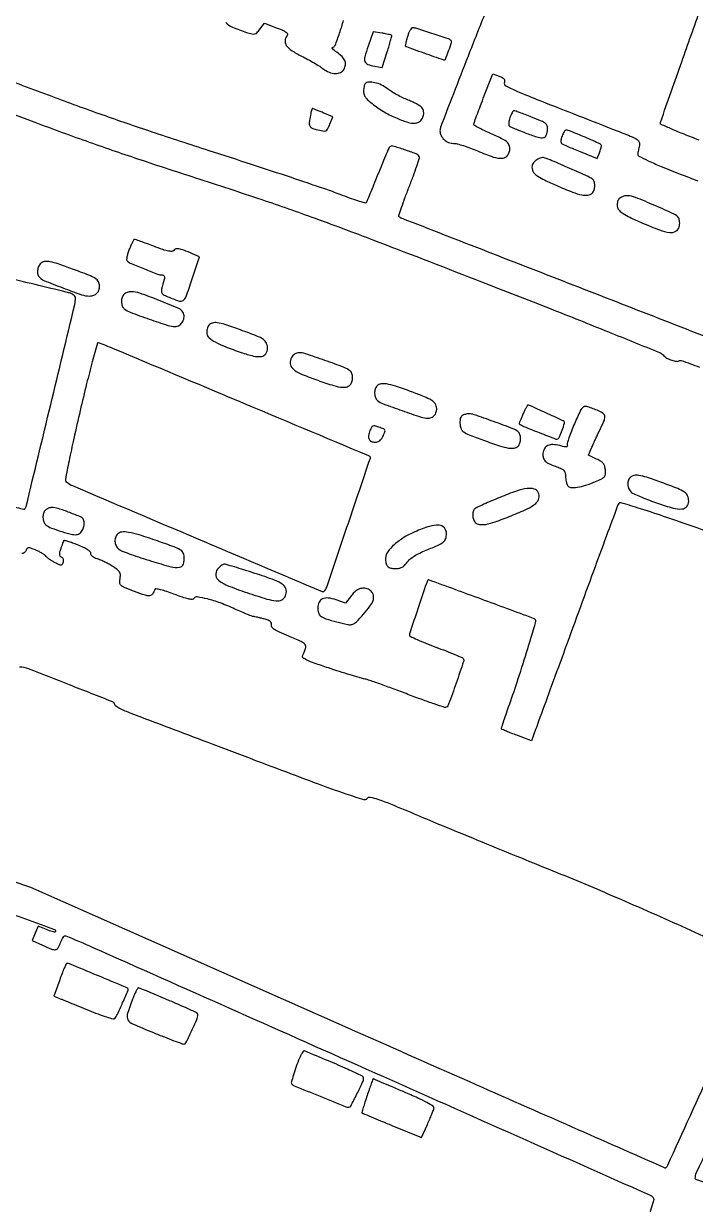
# Model space of a CAD drawing. Header units: metres. Extents: x 244 to 6504, y 133 to 4776.
# Drawn here: x 1770.5 to 1974.4, y 2351.4 to 2710 of the extents above; entities that cross this region are included whole.
import ezdxf

# ---------------------------------------------------------------- set-up
doc = ezdxf.new("R2010")
doc.units = ezdxf.units.M
doc.header["$MEASUREMENT"] = 0

msp = doc.modelspace()

# ---------------------------------------------------------------- linework, layer by layer
for points in [[(2390.74, 4302.36, -0.000001), (2436.6, 4383.87, -0.253439)], [(5649.78, 2908.29, -0.000001), (5592.12, 2927.27, -0.000136)], [(1770.95, 4232.21, -0.000001), (1756.31, 4203.53, -0.092463)], [(2358.85, 2292.47, -0.000002), (2402.87, 2275.77, -0.000001), (2455, 2255.99, -0.000469)], [(2661.8, 3304.26, -0.000001), (2697.55, 3290.75, -0.000089)], [(2166.88, 2385.74, -0.000003), (2059.01, 2428.09, -0.099946)], [(1762.2, 2441.23, -0.000795), (1779.9, 2434.89, -0.549817), (1780.08, 2434.07, -0.263471), (1779.9, 2434.02, -0.010755), (1779.2, 2434.21, -0.016341), (1778.36, 2434.48, -0.010584), (1777.41, 2434.86), (1774.96, 2435.88), (1774.03, 2433.71), (1773.1, 2431.54), (1776.21, 2430.09, 0.012918), (1778.96, 2428.89, 0.133115), (1780.17, 2428.74, 0.227567), (1780.98, 2429.29, 0.046064), (1781.73, 2430.89, -0.028362), (1782.11, 2431.77, -0.04523), (1782.53, 2432.46, -0.057562), (1782.94, 2432.9, -0.278838), (1783.27, 2432.95, -0.007598), (1791.55, 2429.41, -0.000038), (1874.38, 2392.56, -0.000003), (1960.7, 2354.15, -0.085326), (1961.41, 2353.68, -0.28445), (1961.73, 2352.47, -0.000175), (1950.86, 2317, -0.000164)], [(1593.92, 2905.57, -0.000004), (1514.48, 2912.51, -0.000011), (1436.43, 2919.33, -0.007054)], [(1951.55, 1991.02, -0.000054), (1914.46, 2004.68, -0.000089), (1883.2, 2016.2, -0.000001), (1854.82, 2026.66, -0.083555), (1854.7, 2026.74, -0.321062), (1854.66, 2026.85, -0.00001), (1860.33, 2041.97, -0.000482), (1866.6, 2058.64, -0.00029), (1874.07, 2078.43, 0.000121), (1881.55, 2098.22, 0.000201), (1887.85, 2114.91, 0.000005), (1893.56, 2130.04, 0.09035), (1893.59, 2130.2, -0.52322), (1893.79, 2130.34, -0.000152), (1905.06, 2126.13, -0.000598), (1924.48, 2118.84, -0.000025), (1994.28, 2092.53, 0.000711), (2044.47, 2073.69, 0.0018), (2081.03, 2060.18, 0.002313), (2111.66, 2049.14, 0.002327), (2142.33, 2038.41, -0.000195), (2162.41, 2031.48, -0.000323), (2179.35, 2025.62, -0.00001), (2194.67, 2020.3, -0.108295)], [(1760.78, 2776.75, 0.001196), (1780.94, 2769.33, 0.002219), (1797.33, 2763.42, 0.000216), (1811.67, 2758.33, 0.353139), (1812.14, 2758.49, -0.233645), (1812.46, 2758.7, -0.059172), (1813.1, 2758.68, -0.043311), (1813.98, 2758.48, -0.021339), (1815.04, 2758.09, 0.015755), (1816.03, 2757.72, 0.023323), (1816.92, 2757.45, 0.020153), (1817.64, 2757.31, 0.240557), (1817.9, 2757.39, 0.108307), (1818.98, 2759.08, 0.000018), (1857.04, 2862.14, 0.000008), (1895.3, 2965.72, 0.303576), (1895.12, 2966.47, 0.097959), (1893.63, 2967.38, 0.000059), (1846.21, 2984.95, 0.000028), (1798.38, 3002.67, 0.231045)], [(1986.93, 2957.13, 0.000002), (2009.06, 2948.59, 0.092301)], [(1716.95, 2894.91, -0.000001), (1705.81, 2895.88, -0.000045)], [(2910.82, 2101.23, -0.000002), (2871.64, 2116.15, -0.08954)], [(1989.74, 2610.17, -0.000005), (1937.37, 2630.58, -0.000013), (1885.25, 2650.89, -0.103803), (1884.52, 2651.37, -0.281005), (1884.44, 2651.7, -0.002729), (1885.25, 2654.19, -0.00794), (1886.26, 2657.08, -0.004938), (1887.54, 2660.44, 0.004855), (1888.82, 2663.81, 0.007628), (1889.85, 2666.74, 0.002868), (1890.67, 2669.25, 0.219675), (1890.62, 2669.65, 0.164836), (1889.62, 2670.48, 0.011644), (1886.14, 2671.72, 0.009109), (1882.55, 2672.82, 0.277687), (1881.68, 2672.59, 0.087435), (1881.35, 2672.11, 0.002524), (1880.36, 2669.84, 0.005026), (1879.22, 2667.14, 0.003431), (1877.98, 2664.05, -0.002222), (1876.75, 2660.97, -0.003358), (1875.65, 2658.3, -0.001318), (1874.68, 2656.02, -0.078683), (1874.44, 2655.64, -0.292772), (1874.08, 2655.54, -0.004718), (1871.96, 2656.18, -0.010653), (1869.46, 2657.03, -0.006658), (1866.56, 2658.12, 0.011262), (1861.94, 2659.81, 0.001391), (1851.8, 2663.24, 0.001643), (1839.71, 2667.24, 0.001358), (1826.81, 2671.42, -0.002929), (1809.49, 2677.1, -0.00433), (1794.37, 2682.3, -0.00425), (1779.13, 2687.84, -0.002679), (1761.43, 2694.55, -0.000176), (1723.65, 2709.12, -0.007072)], [(1359.46, 2926.04, -0.000007), (1314.6, 2930, -0.176126)], [(2599.62, 2200.92, -0.000035), (2724.87, 2153.38, -0.00001), (2851.52, 2105.29, -0.308463)], [(2006.22, 2915.41, -0.000006), (2021.51, 2910.07, -0.000229)], [(2619.06, 2212.23, 0.000045), (2487.51, 2262.24, 0.000015), (2352.21, 2313.65, 0.000934)], [(2053.75, 2575.01, -0.000008), (2098.97, 2556.99, -0.082366)], [(2100.61, 2566.03, -0.000026), (2050.63, 2586.03, -0.000012), (2000.22, 2606.2, -0.092222)], [(1834.41, 2307.1, 0.000005), (1873.03, 2293.78, 0.000007), (1905.67, 2282.52)], [(1295.67, 1964.85, 0.000003), (1274.44, 1991.49, 0.000003), (1253.21, 2018.11, 0.000003), (1234.69, 2041.33, 0.000013), (1223.43, 2055.44), (1202.7, 2081.44), (1212.35, 2081.44, -0.013249), (1218.3, 2081.28, -0.008003), (1225.34, 2080.8, -0.005878), (1234.41, 2079.92, -0.002277), (1246.95, 2078.49, 0.003246), (1260.39, 2076.99, 0.000828), (1282.18, 2074.74, 0.000844), (1307.06, 2072.25, 0.000856), (1331.85, 2069.86, -0.000171), (1354.86, 2067.67, -0.000283), (1374.29, 2065.81, -0.000012), (1391.85, 2064.11, -0.070411), (1392.16, 2064.03, -0.368962), (1392.28, 2063.82, -0.000175), (1390.42, 2055.56, -0.002073), (1388.3, 2046.34, -0.001246), (1385.72, 2035.4, 0.000257), (1383.11, 2024.45, 0.00042)], [(1500.95, 2262.53, 0.000004), (1528.97, 2253.3, 0.000065)], [(1975.56, 2674.64, -0.003759), (1971.05, 2676.41, -0.00612), (1967.26, 2677.99, -0.001604), (1964, 2679.41, -0.297822), (1963.8, 2679.7, -0.084898), (1963.91, 2680.3, -0.000042), (1970.29, 2698.41, -0.000436), (1976.03, 2714.65, -0.00643)], [(1910.74, 2713.56, 0.001337), (1905.43, 2700.19, 0.002113), (1900.96, 2688.7, 0.000482), (1897.1, 2678.6, 0.091396), (1896.9, 2677.51, 0.108761), (1897.22, 2676.06, 0.097213), (1898.13, 2674.8, 0.094012), (1899.48, 2673.95, 0.093994), (1901.04, 2673.65, -0.064203), (1902.12, 2673.52, -0.012761), (1903.99, 2672.97, -0.013313), (1906.15, 2672.22, -0.012045), (1908.34, 2671.34, 0.02066), (1913.08, 2669.51, 0.10017), (1915.93, 2669.15, 0.228862), (1917.48, 2670.04, 0.150572), (1918.1, 2672.05, 0.109509), (1917.83, 2673.27, 0.121529), (1917.07, 2674.21, 0.052907), (1915.46, 2675.18, 0.006892), (1911.8, 2676.84, -0.009252), (1910.03, 2677.66, -0.01438), (1908.53, 2678.43, -0.008548), (1907.33, 2679.12, -0.263433), (1907.17, 2679.41, -0.086322), (1907.24, 2679.81, -0.001361), (1908.02, 2681.97, -0.003557), (1908.95, 2684.47, -0.002344), (1910.06, 2687.34), (1912.95, 2694.73), (1914.89, 2694.06, -0.032092), (1915.79, 2693.67, -0.102939), (1916.3, 2693.27, -0.151261), (1916.5, 2692.79, -0.101237), (1916.44, 2692.2, 0.36185), (1916.87, 2691.14, 0.020766), (1920.27, 2689.51, 0.008091), (1927.22, 2686.65, 0.000382), (1950.74, 2677.44, -0.00381), (1955.23, 2675.65, -0.049402), (1956.81, 2674.81, -0.16578), (1957.42, 2674.03, -0.146873), (1957.46, 2672.99, 0.007937), (1957.28, 2672.29, 0.006792), (1957.13, 2671.54, 0.006856), (1957, 2670.86, 0.019358), (1956.94, 2670.38, 0.306572), (1957.27, 2669.77, 0.008774), (1960.08, 2668.39, 0.012021), (1964.09, 2666.64, 0.003936), (1970.08, 2664.24, 0.002555), (1975.19, 2662.27, 0.004056)], [(1831.85, 2710.36, 0.098675), (1833.91, 2708.97, 0.018349), (1838.2, 2707.36, 0.017034), (1839.81, 2706.89, 0.122525), (1840.61, 2706.88, 0.141548), (1841.27, 2707.25, 0.025356), (1842.21, 2708.32), (1843.66, 2710.14), (1847.43, 2708.69, -0.010639), (1849.33, 2707.92, -0.059839), (1850.27, 2707.37, -0.170035), (1850.59, 2706.89, -0.240141), (1850.48, 2706.39, 0.150723), (1849.86, 2704.88, 0.178685), (1850.25, 2703.41, 0.096836), (1851.85, 2701.87, 0.027405), (1854.86, 2700.16, -0.008384), (1856.79, 2699.16, -0.007959), (1858.71, 2698.08, -0.007935), (1860.38, 2697.07, -0.027652), (1861.41, 2696.34, 0.070082), (1863.24, 2695.27, 0.092214), (1865.12, 2694.88, 0.114429), (1866.72, 2695.21, 0.162864), (1867.77, 2696.2, 0.095065), (1868.18, 2697.54, 0.128921), (1868, 2698.79, 0.099644), (1867.16, 2700.02, 0.04101), (1865.6, 2701.31, -0.015708), (1864.83, 2701.88, -0.038719), (1864.32, 2702.36, -0.101508), (1864.14, 2702.67, -0.517538), (1864.23, 2702.8, 0.30981), (1865.06, 2703.37, 0.011264), (1866.43, 2707.17, 0.011472), (1867.63, 2711.02, 0.290394)], [(1993.47, 2423.72, -0.000024), (1979.7, 2393.4, -0.00003), (1965.96, 2363.16, -0.085691), (1965.47, 2362.44, -0.314016), (1965.28, 2362.4, -0.000007), (1937.05, 2374.83, -0.000395), (1905.92, 2388.56, -0.000237), (1868.98, 2404.91), (1772.69, 2447.58), (1692, 2475)], [(1731.31, 2639.73, 0.000043), (1723.82, 2608.03, 0.000025), (1716.29, 2576.15, 0.251405)], [(1749.84, 2689.22, 0.001922), (1771.78, 2680.86, 0.004336), (1788.48, 2674.73, 0.004812), (1804.19, 2669.29, 0.002991), (1822.71, 2663.2, -0.003264), (1842.78, 2656.58, -0.005987), (1859.03, 2650.89, -0.004438), (1878.04, 2643.78, -0.001064), (1909.47, 2631.63, -0.001208), (1930.38, 2623.45, -0.001979), (1948.04, 2616.4, -0.000367), (1963.52, 2610.14, -0.10935), (1964.64, 2609.37, 0.071349), (1965.78, 2608.45, 0.051813), (1967.25, 2607.77, 0.054085), (1968.68, 2607.45, 0.168117), (1969.64, 2607.66, -0.227972), (1970.14, 2607.72, -0.000884), (1975.69, 2605.72, -0.004197)], [(1766.29, 2563.48, 0.000708), (1770.57, 2562.56, 0.254276), (1770.87, 2562.64, 0.13827), (1771.28, 2563.38, 0.000049), (1778.71, 2594.3, 0.000118), (1786, 2624.67, 0.054344), (1786.25, 2626.71, 0.170126), (1786.08, 2627.23, 0.088384), (1785.57, 2627.69, 0.057757), (1784.71, 2628.1, 0.023548), (1783.46, 2628.47, 0.000947), (1764.48, 2633.02, 0.001357)], [(2079.09, 2479.91, -0.000019), (2091.94, 2510.94, -0.08083)], [(1615.93, 2491.35, 0.000013), (1638.04, 2483.81, 0.000038)], [(1768.4, 2174.44, -0.001759), (1824.23, 2155.37, -0.000206), (1881.67, 2135.49, -0.113445), (1884.74, 2133.56, -0.292991), (1884.81, 2133.27, -0.000056), (1879.22, 2118.2, -0.001123), (1872.99, 2101.48, -0.000677), (1865.52, 2081.68, -0.000959), (1856.57, 2058.19, -0.003082), (1850.48, 2042.6, -0.000602), (1845.71, 2030.63, -0.375167), (1845.11, 2030.32, -0.025659), (1844.41, 2030.54, -0.000005), (1808.4, 2043.61, -0.00011), (1768.54, 2058.08, -0.000066), (1721.37, 2075.23)], [(1562.47, 2251.82, -0.000014), (1503.75, 2271.26, -0.32023)], [(1663.6, 2475.1, 0.000025), (1693.07, 2465.06, -0.0006)], [(1978.01, 2555.77, 0.001796), (1965.8, 2560.01, 0.006049), (1957.77, 2562.65, 0.002431), (1951.81, 2564.5, 0.340696), (1951.16, 2564.25, 0.049604), (1950.84, 2563.61, 0.000128), (1947.37, 2554.25, 0.000803), (1943.48, 2543.69, 0.0005), (1938.95, 2531.29, -0.000061), (1934.36, 2518.71, -0.000087), (1930.28, 2507.54, -0.000047), (1926.83, 2498.1, -0.001334), (1925.93, 2495.65), (1924.64, 2492.19), (1920.25, 2493.84, -0.002595), (1918.55, 2494.5, -0.003952), (1917.08, 2495.08, -0.001488), (1915.82, 2495.59, -0.098633), (1915.63, 2495.72, -0.277249), (1915.58, 2495.93, -0.001715), (1916.16, 2497.8, -0.006231), (1916.86, 2499.97, -0.003851), (1917.75, 2502.49, 0.007123), (1920.32, 2510.01, 0.004275), (1923.16, 2519.01, 0.000594), (1926.03, 2528.37, 0.27704), (1925.88, 2528.97, 0.108532), (1925.25, 2529.37, 0.000108), (1909.46, 2535.19, 0.000046), (1893.47, 2541.07, 0.364498), (1893.24, 2540.98, 0.049783), (1892.76, 2539.93, 0.000549), (1890.27, 2532.55, 0.000337), (1887.74, 2524.98, 0.084393), (1887.63, 2524.28, 0.285113), (1887.85, 2523.93, 0.004884), (1889.99, 2522.94, 0.010797), (1892.57, 2521.83, 0.006775), (1895.64, 2520.64, -0.004034), (1898.73, 2519.47, -0.006192), (1901.38, 2518.39, -0.002448), (1903.63, 2517.44, -0.153896), (1903.95, 2517.16, -0.223615), (1904.06, 2516.25, -0.002083), (1901.81, 2509.71, -0.002527), (1899.53, 2503.26, -0.169694), (1898.81, 2502.37, -0.220931), (1898.37, 2502.32, -0.002), (1895.16, 2503.38, -0.006326), (1891.45, 2504.68, -0.003986), (1887.15, 2506.29, 0.002853), (1882.72, 2507.95, 0.003625), (1878.62, 2509.44, 0.00285), (1875.16, 2510.64, 0.029782), (1873.71, 2511.03, -0.019157), (1872.35, 2511.38, -0.002814), (1869.62, 2512.2, -0.003174), (1866.4, 2513.2, -0.002721), (1863.02, 2514.3, -0.004821), (1858.75, 2515.77, -0.025694), (1856.47, 2516.71, -0.051661), (1855.29, 2517.43, -0.369429), (1855.16, 2518.03, 0.042086), (1856.09, 2520.18, 0.239153), (1855.92, 2521.38, 0.133431), (1854.73, 2522.37, 0.010805), (1850.97, 2523.98, -0.007994), (1848.15, 2525.17, -0.038956), (1846.63, 2525.99, -0.082104), (1845.87, 2526.67, -0.236183), (1845.72, 2527.35, 0.139068), (1845.71, 2527.92, 0.148078), (1845.4, 2528.39, 0.082163), (1844.7, 2528.79, 0.021764), (1843.47, 2529.19, 0.005254), (1842.45, 2529.46, 0.006548), (1841.5, 2529.69, 0.005401), (1840.7, 2529.87, 0.048954), (1840.34, 2529.9, -0.092099), (1839.95, 2529.98, -0.003013), (1838.44, 2530.58, -0.005675), (1836.66, 2531.33, -0.003906), (1834.66, 2532.21, 0.01691), (1830.2, 2534.05, 0.027569), (1826.29, 2535.26, 0.02664), (1823.21, 2535.86, 0.297574), (1822.14, 2535.36, -0.276964), (1821.65, 2535.11, -0.039634), (1820.48, 2535.27, -0.027434), (1818.72, 2535.77, -0.008241), (1816.11, 2536.72, 0.010678), (1813.94, 2537.5, 0.018542), (1812.1, 2538.03, 0.013339), (1810.64, 2538.36, 0.373213), (1810.33, 2538.18, -0.064127), (1809.61, 2536.75, -0.22125), (1808.75, 2536.23, -0.107842), (1807.36, 2536.38, -0.010633), (1804.17, 2537.52, -0.006118), (1801.09, 2538.74, -0.083838), (1800.07, 2539.37, -0.196696), (1799.7, 2540.13, -0.061038), (1799.77, 2541.41, 0.047895), (1799.86, 2542.63, 0.137501), (1799.62, 2543.44, 0.09484), (1798.94, 2544.17, 0.016054), (1797.34, 2545.26, 0.015402), (1796.14, 2545.97, 0.013301), (1794.83, 2546.64, 0.013498), (1793.62, 2547.19, 0.037419), (1792.73, 2547.48, -0.048718), (1792, 2547.74, -0.066248), (1791.42, 2548.12, -0.079985), (1791.04, 2548.56, -0.137432), (1790.91, 2549.03, 0.197347), (1790.68, 2549.6, 0.052158), (1789.9, 2550.24, 0.037494), (1788.66, 2550.93, 0.015792), (1786.9, 2551.68, 0.006284), (1785.34, 2552.26, 0.010112), (1784, 2552.71, 0.004227), (1782.87, 2553.05, 0.302047), (1782.69, 2553, 0.075892), (1782.58, 2552.82, 0.003775), (1782.34, 2552.19, 0.006013), (1782.06, 2551.43, 0.004306), (1781.76, 2550.58, 0.016858), (1781.42, 2549.44, 0.080471), (1781.35, 2548.77, 0.157733), (1781.52, 2548.34, 0.129595), (1781.92, 2548.05, -0.125281), (1782.24, 2547.82, -0.091945), (1782.46, 2547.44, -0.080899), (1782.55, 2546.96, -0.068105), (1782.49, 2546.45, -0.048854), (1782.23, 2545.74, -0.266691), (1781.9, 2545.52, -0.129519), (1781.38, 2545.62, -0.009744), (1780.07, 2546.26, -0.017785), (1779.23, 2546.73, -0.0172), (1778.41, 2547.27, -0.017403), (1777.72, 2547.8, -0.058496), (1777.33, 2548.2, 0.07561), (1776.92, 2548.61, 0.019258), (1776.13, 2549.12, 0.019183), (1775.17, 2549.65, 0.018376), (1774.17, 2550.11, 0.009988), (1772.71, 2550.67, 0.086121), (1772.02, 2550.8, 0.205257), (1771.6, 2550.62, 0.100862), (1771.28, 2550.13, -0.115558), (1770.68, 2549.24, -0.277614), (1769.93, 2549.08, -0.264681)], [(1769.22, 2514.65, -0.085117), (1771.9, 2514.11, -0.00185), (1784.35, 2509.26, -0.000785), (1797.37, 2504.11, -0.253188), (1798.05, 2503.29, 0.202956), (1798.36, 2502.84, 0.017301), (1799.59, 2502.11, 0.020715), (1801.18, 2501.33, 0.014509), (1803.02, 2500.57, -0.000537), (1806.25, 2499.36, -0.000031), (1816.13, 2495.62, -0.000047), (1827.89, 2491.17, -0.000035), (1840.92, 2486.24, 0.000955), (1859.61, 2479.21, 0.007479), (1868.35, 2476.08, 0.007612), (1873.71, 2474.35, 0.311526), (1874.82, 2474.7, -0.283325), (1875.75, 2475.05, -0.032274), (1878, 2474.45, -0.016823), (1881.89, 2473, -0.002189), (1890.06, 2469.6, 0.001697), (1897.41, 2466.52, 0.000581), (1908.09, 2462.12, 0.000577), (1919.9, 2457.28, 0.000667), (1931.15, 2452.7, -0.00576), (1950.5, 2444.6, -0.004321), (1971.62, 2435.25, -0.000607), (1992.83, 2425.61, -0.292548)], [(1977.78, 2472.16, -0.000051), (1981.68, 2482.95, -0.001085)], [(1938.55, 2280.92, -0.000012), (1909.01, 2291.05, -0.000312)], [(2002.78, 2349.44, -0.000026), (1974.62, 2358.92, -0.318739), (1974.41, 2359.21, -0.111337), (1974.79, 2361, -0.000165), (1988.95, 2391.71, -0.000078), (2003.32, 2422.85, -0.292503)]]:
    msp.add_lwpolyline(points, format="xyb")
for points in [[(1887.02, 2706.05, 0.008132), (1886.73, 2705, 0.012906), (1886.51, 2704.09, 0.006794), (1886.36, 2703.33, 0.289948), (1886.42, 2703.18, 0.068348), (1886.69, 2703.04, 0.000608), (1888.82, 2702.27, 0.001294), (1892, 2701.13, 0.000228), (1897.96, 2699.02, 0.396048), (1898.55, 2699.27, 0.01416), (1899.52, 2701.76, 0.014586), (1900.36, 2704.3, 0.294574), (1900.14, 2705.05, 0.099704), (1899.45, 2705.44, 0.001181), (1894.46, 2707.05, 0.001486), (1889.55, 2708.61, 0.076254), (1888.56, 2708.76, 0.233539), (1888.23, 2708.6, 0.034673), (1887.81, 2707.97, 0.033009), (1887.39, 2707.09, 0.022845)], [(1875.1, 2703.15, 0.016883), (1874.09, 2699.96, 0.148808), (1874.12, 2698.5, 0.230805), (1874.96, 2697.64, 0.045917), (1877.1, 2697.08), (1879.38, 2696.72), (1880.91, 2701.47, 0.005806), (1881.48, 2703.31, 0.009211), (1881.92, 2704.9, 0.003746), (1882.25, 2706.25, 0.26119), (1882.19, 2706.47, 0.133853), (1881.99, 2706.58, 0.006431), (1881.24, 2706.77, 0.010127), (1880.33, 2706.96, 0.00709), (1879.3, 2707.14), (1876.65, 2707.56)], [(1874.16, 2691.76, 0.123617), (1873.98, 2691.48, 0.025878), (1873.84, 2690.9, 0.025669), (1873.75, 2690.21, 0.021824), (1873.71, 2689.46, 0.085684), (1873.9, 2688.41, 0.081243), (1874.42, 2687.46, 0.05226), (1875.43, 2686.43, 0.014888), (1877.19, 2685.04, 0.032265), (1880.59, 2682.85, 0.029874), (1884.33, 2681.06, 0.029456), (1887.75, 2679.89, 0.129688), (1889.86, 2679.87, 0.127581), (1890.98, 2680.48, 0.110344), (1891.73, 2681.59, 0.106527), (1891.96, 2682.95, 0.11161), (1891.6, 2684.26, 0.11596), (1891.14, 2684.77, 0.021878), (1890.07, 2685.47, 0.022327), (1888.73, 2686.18, 0.018838), (1887.25, 2686.81, -0.019716), (1885.62, 2687.5, -0.013892), (1883.86, 2688.4, -0.014048), (1882.22, 2689.36, -0.028448), (1880.99, 2690.22, 0.055063), (1879.14, 2691.38, 0.057206), (1877.1, 2692.09, 0.065574), (1875.29, 2692.26, 0.188363)], [(1857.57, 2682.18, 0.016992), (1857.21, 2680, 0.128823), (1857.34, 2678.97, 0.192175), (1857.93, 2678.34, 0.046878), (1859.31, 2677.87, 0.012887), (1861.37, 2677.42, 0.140456), (1862.2, 2677.49, 0.179015), (1862.78, 2678, 0.023866), (1863.48, 2679.48), (1864.4, 2681.67), (1861.39, 2682.96, 0.002169), (1860.22, 2683.46, 0.003338), (1859.2, 2683.87, 0.001119), (1858.32, 2684.23, 0.094898), (1858.18, 2684.25, 0.324796), (1858.08, 2684.19, 0.007288), (1857.92, 2683.65, 0.013595), (1857.74, 2682.98, 0.008421)], [(1918.15, 2681.48, 0.025741), (1917.91, 2680.64, 0.035432), (1917.78, 2679.87, 0.038308), (1917.77, 2679.24, 0.206989), (1917.92, 2678.95, 0.069608), (1918.3, 2678.71, 0.00322), (1919.71, 2678.11, 0.005291), (1921.39, 2677.42, 0.003767), (1923.28, 2676.68, 0.014493), (1926.69, 2675.49, 0.125115), (1928.28, 2675.39, 0.257887), (1929.15, 2676.12, 0.07336), (1929.55, 2677.89, 0.097021), (1929.43, 2678.95, 0.151505), (1928.9, 2679.71, 0.064271), (1927.69, 2680.42, 0.007189), (1924.72, 2681.63, 0.00272), (1922.79, 2682.38, 0.00406), (1921.09, 2683.01, 0.001776), (1919.63, 2683.54, 0.083835), (1919.32, 2683.59, 0.249498), (1919.11, 2683.48, 0.02315), (1918.8, 2682.97, 0.02549), (1918.47, 2682.29, 0.017115)], [(1933.95, 2675.87, 0.032055), (1933.74, 2675.16, 0.041974), (1933.63, 2674.49, 0.04774), (1933.65, 2673.94, 0.186457), (1933.81, 2673.65, 0.070569), (1934.2, 2673.4, 0.003151), (1935.69, 2672.73, 0.00525), (1937.47, 2671.97, 0.003725), (1939.49, 2671.15), (1944.65, 2669.09), (1945.29, 2670.75, 0.009871), (1945.53, 2671.43, 0.011207), (1945.73, 2672.09, 0.010465), (1945.88, 2672.65, 0.059359), (1945.92, 2672.96, 0.296508), (1945.6, 2673.45, 0.002219), (1940.96, 2675.49, 0.004593), (1936.52, 2677.36, 0.099701), (1935.14, 2677.63, 0.211838), (1934.9, 2677.52, 0.034685), (1934.58, 2677.11, 0.033022), (1934.25, 2676.54, 0.023706)], [(1925.98, 2668.43, 0.044924), (1925.31, 2667.78, 0.090424), (1924.93, 2667.15, 0.095223), (1924.82, 2666.44, 0.054054), (1924.94, 2665.59, 0.129532), (1925.49, 2664.59, 0.060075), (1926.64, 2663.65, 0.032032), (1928.66, 2662.53, 0.006659), (1932.35, 2660.84, 0.009133), (1937.1, 2658.85, 0.042368), (1939.95, 2657.99, 0.083219), (1941.82, 2657.91, 0.167102), (1943.14, 2658.55, 0.121566), (1943.71, 2659.51, 0.077457), (1943.9, 2660.8, 0.080018), (1943.69, 2662.04, 0.151404), (1943.1, 2662.85, 0.055537), (1941.92, 2663.55, 0.001435), (1936.3, 2666.04, 0.002516), (1930.89, 2668.39, 0.024711), (1928.56, 2669.26, 0.105158), (1928.03, 2669.31, 0.048943), (1927.34, 2669.16, 0.045494), (1926.62, 2668.86, 0.047586)], [(1951.23, 2656.77, 0.084797), (1950.94, 2656.28, 0.048394), (1950.76, 2655.61, 0.046416), (1950.71, 2654.88, 0.05538), (1950.81, 2654.2, 0.137258), (1951.35, 2653.25, 0.054324), (1952.53, 2652.31, 0.030427), (1954.58, 2651.19, 0.006934), (1958.18, 2649.55, 0.012077), (1963.57, 2647.34, 0.062753), (1966.69, 2646.58, 0.155298), (1968.51, 2646.94, 0.208552), (1969.52, 2648.25, 0.039465), (1969.65, 2649, 0.036257), (1969.66, 2649.77, 0.038256), (1969.56, 2650.46, 0.089944), (1969.37, 2650.94, 0.142713), (1968, 2652.14, 0.006059), (1962.08, 2654.8, 0.00791), (1956.22, 2657.25, 0.091714), (1953.78, 2657.73, 0.0506), (1953.06, 2657.67, 0.042727), (1952.31, 2657.46, 0.044675), (1951.66, 2657.15, 0.085186)], [(1802.58, 2641.48, 0.020405), (1802.14, 2640.27, 0.030876), (1801.87, 2639.18, 0.032004), (1801.76, 2638.32, 0.230647), (1801.92, 2637.94, 0.079816), (1803.18, 2637.15, 0.005236), (1807.15, 2635.51, 0.004817), (1811.18, 2633.93, 0.090851), (1812.51, 2633.69, -0.098523), (1812.95, 2633.6, -0.189455), (1813.2, 2633.36, -0.134263), (1813.27, 2632.94, -0.041794), (1813.15, 2632.31, 0.006461), (1812.37, 2629.38, 0.114225), (1812.35, 2628.41, 0.213514), (1812.81, 2627.78, 0.031193), (1814.26, 2627.07, 0.016678), (1817.68, 2625.77, 0.240075), (1818.93, 2625.95, 0.153732), (1819.82, 2627.11, 0.006032), (1821.6, 2632.24), (1823.94, 2639.23), (1821.78, 2640.13, 0.00868), (1819.11, 2641.19, 0.046013), (1817.59, 2641.61, 0.102512), (1816.66, 2641.59, 0.199001), (1816.06, 2641.16, -0.249229), (1815.53, 2640.85, -0.060992), (1814.48, 2640.93, -0.032264), (1812.8, 2641.39, -0.007107), (1809.98, 2642.41, 0.001691), (1807.83, 2643.21, 0.002631), (1805.97, 2643.89, 0.000763), (1804.35, 2644.47, 0.087444), (1804.13, 2644.51, 0.272938), (1803.97, 2644.41, 0.006401), (1803.55, 2643.61, 0.012367), (1803.08, 2642.64, 0.007852)], [(1775.93, 2637.38, 0.122658), (1775.18, 2636.57, 0.081319), (1774.76, 2635.36, 0.082103), (1774.75, 2634.1, 0.130023), (1775.17, 2633.12, 0.129277), (1776.63, 2632.03, 0.006095), (1782.39, 2629.76, 0.007917), (1788.1, 2627.69, 0.082974), (1790.55, 2627.28, 0.086754), (1791.77, 2627.5, 0.111062), (1792.74, 2628.11, 0.110635), (1793.35, 2629.08, 0.085573), (1793.56, 2630.32, 0.129472), (1793.22, 2631.62, 0.124354), (1792.28, 2632.6, 0.047228), (1790.25, 2633.62, 0.005143), (1785.35, 2635.48, 0.005534), (1780.96, 2637.03, 0.032616), (1778.6, 2637.67, 0.067582), (1777.08, 2637.77, 0.128604)], [(1800.98, 2627.81, 0.12204), (1800.4, 2626.85, 0.079983), (1800.21, 2625.55, 0.081218), (1800.45, 2624.29, 0.134375), (1801.07, 2623.4, 0.083667), (1802.87, 2622.35, 0.005478), (1808.58, 2620.29, 0.005687), (1814.31, 2618.35, 0.078706), (1816.46, 2618.01, 0.14739), (1817.79, 2618.41, 0.119841), (1818.81, 2619.51, 0.117584), (1819.22, 2620.97, 0.138471), (1818.88, 2622.36, 0.166165), (1817.63, 2623.48, 0.00611), (1811.66, 2625.93, 0.009072), (1805.79, 2628.14, 0.084045), (1803.13, 2628.6, 0.050745), (1802.55, 2628.55, 0.038391), (1801.94, 2628.37, 0.039315), (1801.38, 2628.12, 0.069551)], [(1826.71, 2618.38, 0.074494), (1826.42, 2617.9, 0.041702), (1826.21, 2617.25, 0.040508), (1826.11, 2616.55, 0.051913), (1826.13, 2615.89, 0.176972), (1826.82, 2614.6, 0.055849), (1828.64, 2613.32, 0.034511), (1831.67, 2611.9, 0.010154), (1836.51, 2610.14, 0.024079), (1840.28, 2609.06, 0.094335), (1842.69, 2608.96, 0.195122), (1844.03, 2609.75, 0.16524), (1844.57, 2611.32, 0.099995), (1844.24, 2612.93, 0.14318), (1843.33, 2614.05, 0.058002), (1841.33, 2615.11, 0.006057), (1836.36, 2616.98, 0.006335), (1831.63, 2618.62, 0.044406), (1829.26, 2619.18, 0.106043), (1827.79, 2619.08, 0.151121)], [(1787.66, 2592.48, 0.002746), (1785.72, 2583.98, 0.005433), (1784.29, 2577.22, 0.001555), (1783.17, 2571.58, 0.251415), (1783.36, 2570.99, 0.094092), (1785.31, 2569.68, 0.000158), (1822.88, 2553.73, 0.000061), (1861.09, 2537.53, 0.324732), (1861.83, 2537.7, 0.097553), (1862.51, 2538.88, 0.00022), (1869.08, 2558.28, 0.00009), (1875.76, 2578.05, 0.311157), (1875.63, 2578.51, 0.073171), (1875.31, 2578.71, 0.000003), (1835.56, 2595.4, 0.000037), (1797.74, 2611.28, 0.005257), (1793.23, 2613.11, 0.446232), (1792.88, 2612.94, 0.001214), (1791.35, 2607.31, 0.005332), (1789.63, 2600.66, 0.002912)], [(1851.81, 2608.65, 0.145252), (1851.42, 2606.78, 0.188858), (1852.19, 2605.22, 0.084058), (1854.5, 2603.74, 0.015444), (1859.24, 2601.89, 0.007231), (1864.03, 2600.26, 0.039183), (1866.7, 2599.62, 0.081344), (1868.4, 2599.64, 0.155364), (1869.61, 2600.26, 0.121645), (1870.18, 2601.21, 0.077362), (1870.37, 2602.5, 0.079396), (1870.16, 2603.75, 0.145023), (1869.57, 2604.59, 0.078076), (1867.78, 2605.61, 0.00473), (1861.96, 2607.73, 0.00464), (1856.09, 2609.74, 0.080425), (1854.1, 2610.06, 0.076398), (1853.44, 2609.96, 0.061879), (1852.78, 2609.66, 0.061177), (1852.22, 2609.21, 0.070817)], [(1877.82, 2599.99, 0.12204), (1877.24, 2599.03, 0.079983), (1877.06, 2597.73, 0.081218), (1877.29, 2596.47, 0.134375), (1877.91, 2595.58, 0.083589), (1879.7, 2594.54, 0.005365), (1885.4, 2592.47, 0.005554), (1891.14, 2590.53, 0.079031), (1893.27, 2590.19, 0.128456), (1894.55, 2590.52, 0.130439), (1895.49, 2591.44, 0.121628), (1895.9, 2592.77, 0.103145), (1895.68, 2594.22, 0.137269), (1895.07, 2595.06, 0.044936), (1893.77, 2595.91, 0.027984), (1891.66, 2596.89, 0.007679), (1888.24, 2598.2, 0.00665), (1883.35, 2599.9, 0.03791), (1880.68, 2600.57, 0.080738), (1879, 2600.59, 0.159726)], [(1922.08, 2591.36, 0.004764), (1921.61, 2590.28, 0.007781), (1921.23, 2589.36, 0.002484), (1920.93, 2588.56, 0.327405), (1920.95, 2588.47, 0.069831), (1922.35, 2587.65, 0.003871), (1927.05, 2585.78, 0.001578), (1932.07, 2583.84, 0.233859), (1932.67, 2583.9, 0.157012), (1933.2, 2584.52, 0.012533), (1933.99, 2586.55, 0.009422), (1934.7, 2588.65, 0.295864), (1934.56, 2589.16, 0.074163), (1934.03, 2589.5, 0.000502), (1929.07, 2591.77, 0.000358), (1924.04, 2594.07, 0.107174), (1923.6, 2594.16, 0.268318), (1923.46, 2594.08, 0.005946), (1923.04, 2593.34, 0.011846), (1922.58, 2592.44, 0.007527)], [(1937.71, 2588.47, 0.009181), (1936.78, 2586.23, 0.013169), (1936.05, 2584.2, 0.00898), (1935.52, 2582.51, 0.164158), (1935.54, 2581.95, -0.225729), (1935.52, 2581.62, -0.254596), (1935.25, 2581.45, -0.067985), (1934.57, 2581.51, -0.010322), (1933.24, 2581.83, 0.050856), (1931.16, 2582.17, 0.123974), (1929.64, 2581.87, 0.156781), (1928.66, 2580.97, 0.098457), (1928.17, 2579.47, 0.100649), (1928.27, 2578.17, 0.131628), (1928.88, 2577.15, 0.084567), (1930.16, 2576.28, 0.023878), (1932.41, 2575.38, -0.023612), (1933.8, 2574.82, -0.099366), (1934.52, 2574.3, -0.130497), (1934.89, 2573.62, -0.053823), (1935.01, 2572.57, 0.025069), (1935.06, 2571.77, 0.022666), (1935.19, 2570.95, 0.023313), (1935.38, 2570.22, 0.064299), (1935.6, 2569.74, 0.237159), (1936.57, 2569.14, 0.055294), (1938.55, 2569.19, 0.043485), (1941.15, 2569.78, 0.025341), (1944.14, 2570.91, 0.013731), (1946.04, 2571.79, 0.101929), (1946.82, 2572.41, 0.155305), (1947.13, 2573.17, 0.044792), (1947.12, 2574.45, 0.047779), (1946.9, 2575.6, 0.097924), (1946.47, 2576.41, 0.084668), (1945.73, 2577.07, 0.029198), (1944.46, 2577.76), (1942, 2578.91), (1943.04, 2581.4, -0.005424), (1943.52, 2582.53, -0.003283), (1944.12, 2583.84, -0.003288), (1944.73, 2585.15, -0.005774), (1945.25, 2586.21, 0.012156), (1946.67, 2589.23, 0.111839), (1946.95, 2590.65, 0.223258), (1946.48, 2591.58, 0.06709), (1945.07, 2592.4, 0.015751), (1941.78, 2593.66, 0.208738), (1940.52, 2593.56, 0.160564), (1939.56, 2592.56, 0.008471)], [(1903.64, 2590.94, 0.133921), (1903.3, 2590.56, 0.058724), (1903.07, 2589.93, 0.049164), (1902.95, 2589.13, 0.035232), (1902.98, 2588.21, 0.084626), (1903.34, 2586.88, 0.138795), (1904.11, 2585.99, 0.05323), (1905.72, 2585.16, 0.004388), (1910.15, 2583.49, 0.007067), (1915.01, 2581.78, 0.038966), (1917.7, 2581.1, 0.081774), (1919.41, 2581.09, 0.158144), (1920.61, 2581.71, 0.121819), (1921.19, 2582.67, 0.078186), (1921.38, 2583.96, 0.079674), (1921.16, 2585.22, 0.137978), (1920.56, 2586.09, 0.082954), (1919.02, 2586.99, 0.003668), (1913.19, 2589.15, 0.003583), (1907.32, 2591.22, 0.085721), (1905.6, 2591.5, 0.041522), (1905.12, 2591.46, 0.026565), (1904.58, 2591.33, 0.026651), (1904.05, 2591.15, 0.044244)], [(1875.65, 2586.41, 0.052042), (1875.24, 2584.88, 0.145888), (1875.39, 2583.79, 0.190613), (1876.06, 2583.13, 0.098633), (1877.23, 2582.9, 0.073912), (1877.96, 2583.01, 0.082623), (1878.6, 2583.33, 0.076623), (1879.14, 2583.86, 0.053181), (1879.57, 2584.59, 0.010796), (1880.2, 2586.05, 0.20137), (1880.19, 2586.54, 0.198325), (1879.84, 2586.89, 0.010432), (1878.33, 2587.45, 0.022095), (1877.12, 2587.81, 0.155905), (1876.52, 2587.77, 0.179542), (1876.1, 2587.4, 0.031335)], [(1954.66, 2572.17, 0.127765), (1954.01, 2571.06, 0.106074), (1953.92, 2569.7, 0.103177), (1954.4, 2568.38, 0.114391), (1955.36, 2567.43, 0.037673), (1956.28, 2566.95, 0.005639), (1958.2, 2566.14, 0.006311), (1960.5, 2565.24, 0.005407), (1962.95, 2564.35, 0.016618), (1967.65, 2562.87, 0.083851), (1970.37, 2562.59, 0.20587), (1971.83, 2563.32, 0.175741), (1972.42, 2564.95, 0.101911), (1972.08, 2566.56, 0.14047), (1971.15, 2567.7, 0.058316), (1969.12, 2568.79, 0.006504), (1964.22, 2570.63, 0.006357), (1959.65, 2572.22, 0.040645), (1957.27, 2572.81, 0.091133), (1955.78, 2572.77, 0.146349)], [(1915.11, 2566.12, 0.002295), (1912.52, 2565.02, 0.003159), (1910.19, 2564.01, 0.002018), (1908.25, 2563.14, 0.037921), (1907.66, 2562.82, 0.169859), (1907.07, 2562.06, 0.078907), (1906.86, 2560.81, 0.075477), (1907.05, 2559.49, 0.123437), (1907.63, 2558.52, 0.164111), (1908.91, 2557.89, 0.079356), (1910.77, 2557.93, 0.040173), (1913.62, 2558.7, 0.008374), (1918.47, 2560.52, 0.014678), (1923.39, 2562.63, 0.068935), (1925.96, 2564.29, 0.155145), (1926.95, 2565.88, 0.186209), (1926.73, 2567.62, 0.20105), (1925.46, 2568.66, 0.104035), (1923.37, 2568.82, 0.052918), (1920.15, 2568.05, 0.013442)], [(1777.13, 2562.23, 0.122159), (1776.55, 2561.26, 0.08091), (1776.37, 2559.97, 0.081993), (1776.61, 2558.7, 0.132535), (1777.24, 2557.81, 0.081327), (1778.94, 2556.81, 0.018459), (1782.11, 2555.72, 0.016317), (1785.33, 2554.86, 0.121802), (1786.9, 2554.88, 0.149688), (1787.85, 2555.46, 0.083132), (1788.57, 2556.63, 0.079118), (1788.9, 2558.03, 0.110321), (1788.71, 2559.31, 0.202458), (1787.95, 2560.1, 0.009928), (1784.48, 2561.51, 0.015188), (1781.02, 2562.72, 0.076373), (1778.99, 2563.03, 0.062021), (1778.53, 2562.97, 0.039114), (1778.01, 2562.8, 0.038838), (1777.51, 2562.54, 0.056556)], [(1889.28, 2555.67, 0.039479), (1885.97, 2553.96, 0.043566), (1883.08, 2551.79, 0.047947), (1881.02, 2549.55, 0.157805), (1880.36, 2547.68, 0.056882), (1880.5, 2546.19, 0.137158), (1881.01, 2545.21, 0.142675), (1881.93, 2544.66, 0.063564), (1883.35, 2544.48, 0.044853), (1884.48, 2544.58, 0.078506), (1885.37, 2544.89, 0.075786), (1886.14, 2545.47, 0.039215), (1886.91, 2546.4, -0.0644), (1887.78, 2547.33, -0.032428), (1889.08, 2548.28, -0.027764), (1890.75, 2549.21, -0.018466), (1892.75, 2550.1, 0.008972), (1896.33, 2551.6, 0.066817), (1897.9, 2552.56, 0.137839), (1898.63, 2553.61, 0.085182), (1898.89, 2555.09, 0.178313), (1898.23, 2556.87, 0.203869), (1896.62, 2557.67, 0.092098), (1893.75, 2557.32, 0.022943)], [(1798.99, 2554.95, 0.128032), (1798.34, 2553.84, 0.10567), (1798.25, 2552.47, 0.102448), (1798.73, 2551.15, 0.113042), (1799.69, 2550.19, 0.050643), (1800.67, 2549.69, 0.005213), (1803.12, 2548.79, 0.006452), (1806.06, 2547.78, 0.005112), (1809.27, 2546.76, 0.010119), (1815.2, 2545.07, 0.097196), (1817.8, 2544.9, 0.282445), (1819, 2545.87, 0.109566), (1819.26, 2548.07, 0.104682), (1818.86, 2549.34, 0.131426), (1818, 2550.21, 0.045932), (1816.17, 2551.08, 0.003669), (1811.11, 2552.88, 0.007191), (1805.6, 2554.72, 0.034463), (1802.37, 2555.5, 0.06655), (1800.31, 2555.57, 0.173809)], [(1829.71, 2544.76, 0.174322), (1828.81, 2542.86, 0.239534), (1829.49, 2541.13, 0.085851), (1832.32, 2539.38, 0.014868), (1838.24, 2537.2, 0.006502), (1844.31, 2535.25, 0.051359), (1847.21, 2534.68, 0.139676), (1848.86, 2534.99, 0.171731), (1849.95, 2536.12, 0.148499), (1850.21, 2538.05, 0.193625), (1849.29, 2539.56, 0.073038), (1846.67, 2540.99, 0.009869), (1840.72, 2543.04, 0.002242), (1837.39, 2544.1, 0.003353), (1834.47, 2544.99, 0.001424), (1831.96, 2545.73, 0.071224), (1831.45, 2545.81, 0.101818), (1831.11, 2545.74, 0.033018), (1830.65, 2545.5, 0.031351), (1830.16, 2545.16, 0.030544)], [(1869.99, 2536.28), (1868.2, 2534.03), (1865.37, 2535, 0.051312), (1862.98, 2535.55, 0.132697), (1861.24, 2535.3, 0.181121), (1860.19, 2534.3, 0.112902), (1859.8, 2532.62, 0.039884), (1859.86, 2531.85, 0.04014), (1860.05, 2531.1, 0.043253), (1860.31, 2530.48, 0.109946), (1860.63, 2530.12, 0.080109), (1862.28, 2529.26, 0.015066), (1865.55, 2528.28, 0.012486), (1868.89, 2527.48, 0.130056), (1870.28, 2527.55, 0.121561), (1871.51, 2528.31, 0.015509), (1873.65, 2530.6, 0.01815), (1875.64, 2533.06, 0.071879), (1876.57, 2534.76, 0.120038), (1876.73, 2536.13, 0.132949), (1876.23, 2537.36, 0.127037), (1875.16, 2538.21, 0.104565), (1873.72, 2538.52, 0.064563), (1872.72, 2538.39, 0.071119), (1871.82, 2538.01, 0.059367), (1870.94, 2537.33, 0.02957)], [(1781.45, 2419.59), (1779.69, 2414.6), (1781.16, 2414.03, -0.003772), (1782.09, 2413.65, -0.000346), (1784.41, 2412.71, -0.000447), (1787.17, 2411.58, -0.000351), (1790.16, 2410.36, 0.00775), (1793.09, 2409.21, 0.012398), (1795.62, 2408.33, 0.006225), (1797.74, 2407.68, 0.302417), (1798.14, 2407.8, 0.061172), (1798.97, 2409.14, 0.005781), (1800.56, 2412.65, 0.001989), (1802.21, 2416.45, 0.314118), (1802.12, 2416.89, 0.090889), (1801.45, 2417.32, 0.000346), (1792.93, 2420.88, 0.000321), (1784.38, 2424.44, 0.098673), (1783.65, 2424.58, 0.290829), (1783.42, 2424.44, 0.005738), (1782.82, 2423.11, 0.011801), (1782.15, 2421.5, 0.007408)], [(1803.58, 2413.71, 0.013452), (1801.97, 2409.02, 0.218998), (1802.17, 2407.41, 0.151758), (1803.55, 2406.23, 0.005644), (1809.93, 2403.54, 0.002768), (1813.24, 2402.21, 0.004149), (1816.14, 2401.09, 0.001772), (1818.63, 2400.16, 0.088447), (1819.14, 2400.07, 0.283607), (1819.79, 2400.47, 0.005953), (1821.51, 2404.01, 0.010287), (1823.06, 2407.47, 0.103231), (1823.37, 2409.01, 0.285966), (1823.03, 2409.54, 0.004818), (1819.8, 2411.04, 0.006722), (1814.82, 2413.23, 0.001198), (1805.42, 2417.16, 0.36764), (1805.17, 2417.08, 0.016173), (1804.68, 2416.23, 0.020837), (1804.14, 2415.1, 0.01256)], [(1854.21, 2395.75, 0.013876), (1853.24, 2393.24, 0.014079), (1852.42, 2390.69, 0.006755), (1851.77, 2388.37, 0.275976), (1851.91, 2387.89, 0.090861), (1852.68, 2387.39, 0.000539), (1860.5, 2384.21, 0.000512), (1868.35, 2381.03, 0.096296), (1869.2, 2380.86, 0.278417), (1869.8, 2381.23, 0.004558), (1871.69, 2384.89, 0.007712), (1873.42, 2388.46, 0.114658), (1873.7, 2389.8, 0.285924), (1873.37, 2390.31, 0.0023), (1868.78, 2392.43, 0.006759), (1863.09, 2394.92, 0.003246), (1855.74, 2397.96, 0.313057), (1855.48, 2397.91, 0.034546), (1855.08, 2397.4, 0.032372), (1854.63, 2396.66, 0.020102)], [(1874.77, 2384.39, 0.003459), (1874.13, 2382.43, 0.005621), (1873.61, 2380.75, 0.001388), (1873.19, 2379.29, 0.283402), (1873.22, 2379.15, 0.088158), (1873.37, 2379.06, 0.000165), (1875.96, 2377.97, 0.0012), (1878.89, 2376.76, 0.000742), (1882.33, 2375.35), (1891.27, 2371.69), (1893.07, 2375.66, 0.004789), (1893.78, 2377.26, 0.005935), (1894.4, 2378.75, 0.00492), (1894.9, 2380.02, 0.043634), (1895.06, 2380.6, 0.308149), (1894.8, 2381.19, 0.017111), (1892.95, 2382.28, 0.017323), (1890.17, 2383.66, 0.005667), (1885.97, 2385.51, 0.000399), (1882.41, 2387.03, 0.000655), (1879.39, 2388.31, 0.000044), (1876.68, 2389.46, 0.100202), (1876.59, 2389.47, 0.31641), (1876.53, 2389.43, 0.000379), (1876.01, 2387.98, 0.002984), (1875.44, 2386.34, 0.001807)]]:
    msp.add_lwpolyline(points, format="xyb", close=True)

doc.saveas('drawing.dxf')
